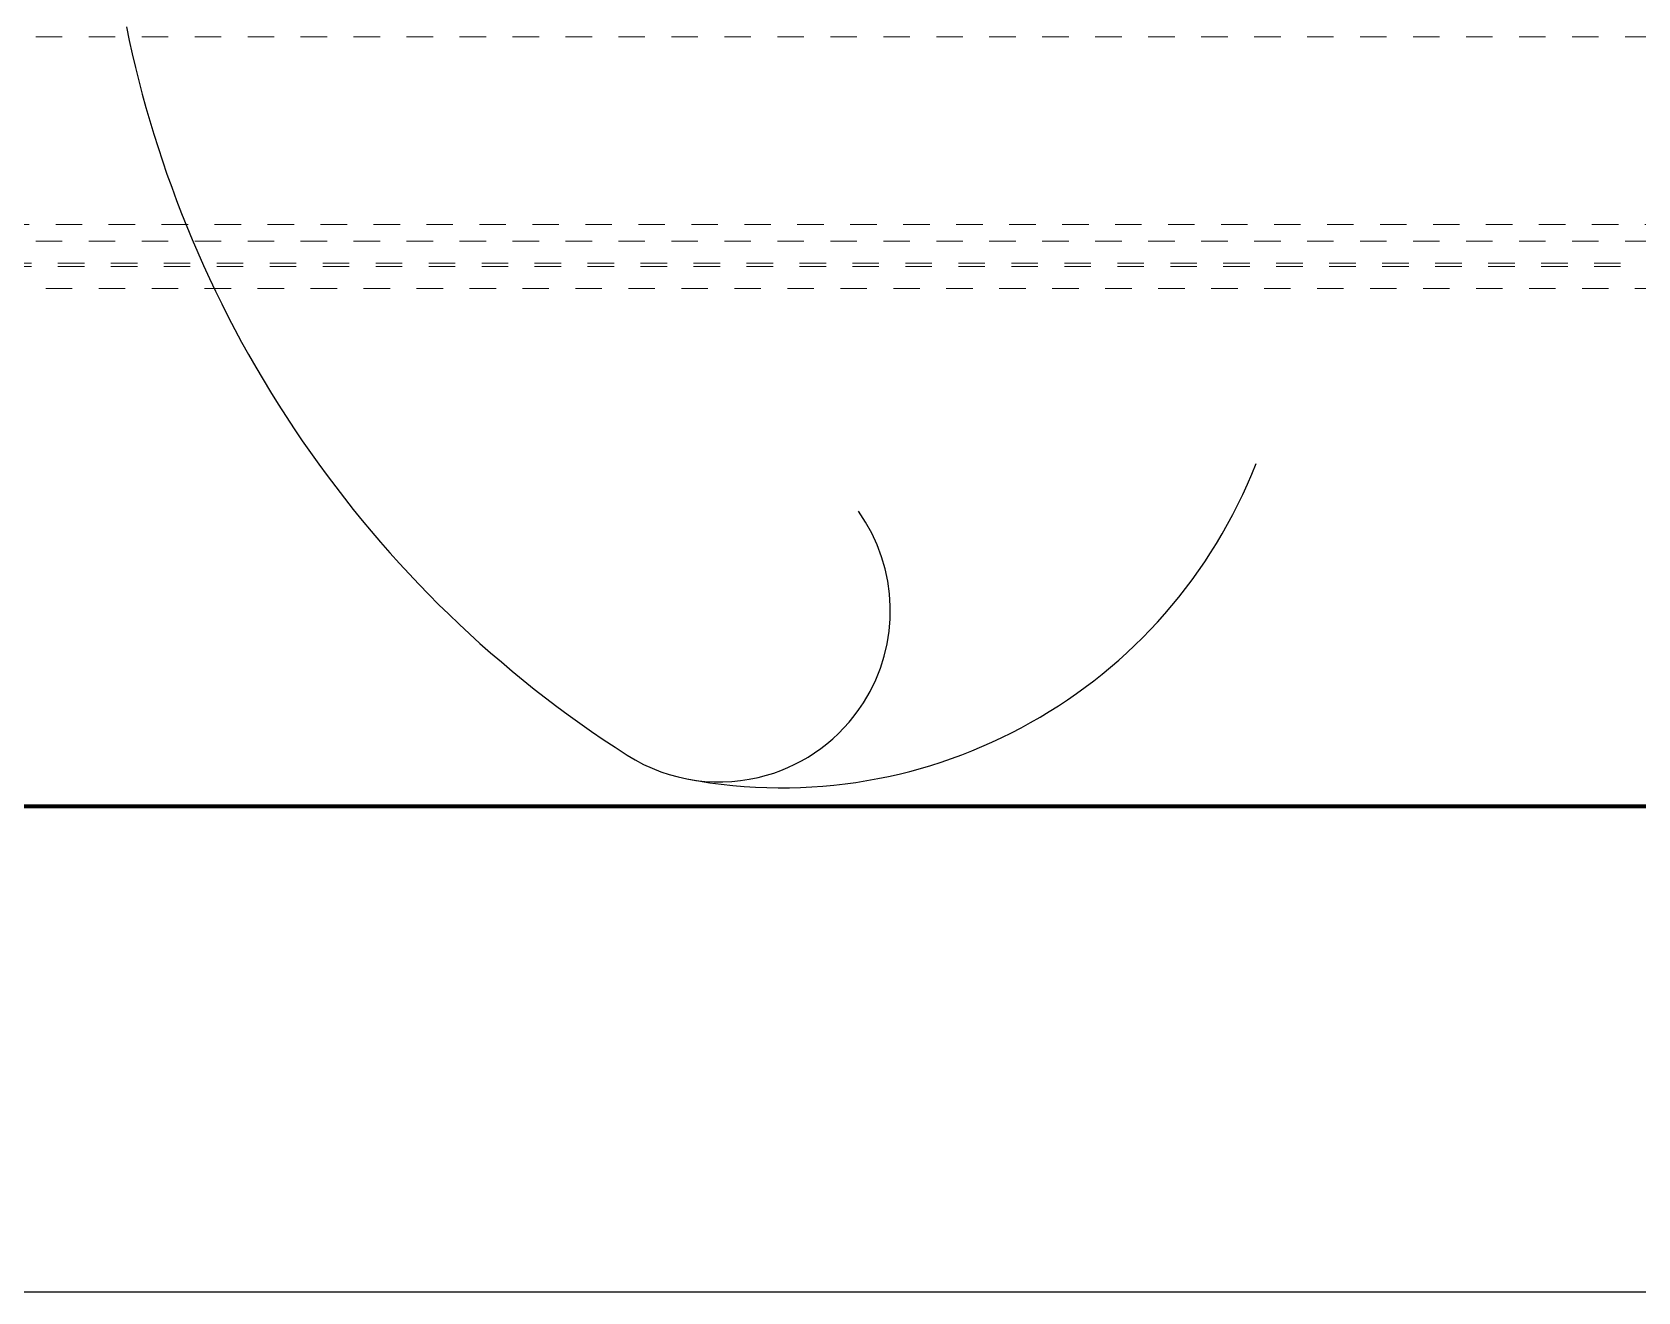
# Model space of a CAD drawing. Header units: millimetres. Extents: x -2078669 to -1085629, y -5987148 to 310365.
# Drawn here: x -1683442 to -1647068, y -1199452 to -1170917 of the extents above; entities that cross this region are included whole.
import ezdxf

# ---------------------------------------------------------------- set-up
doc = ezdxf.new("R2010")
doc.units = ezdxf.units.MM
doc.header["$LTSCALE"] = 500
doc.linetypes.add('SXF_跳び破線', pattern=[12, 6, -6])
doc.layers.get('Defpoints').update_dxf_attribs({"color": 153})
for name, color, linetype, lineweight in [('D-BYP-STR1', 2, 'Continuous', 13), ('D-BYP-STR8', 5, 'Continuous', 25), ('D-TTL', 2, 'Continuous', 140)]:
    doc.layers.add(name, color=color, linetype=linetype, lineweight=lineweight)

# ---------------------------------------------------------------- blocks, each defined once
blk = doc.blocks.new('A$Cfbd0cdc3')
at = {"layer": 'Defpoints'}
for points in [[(205, 6894), (231, 6771), (258, 6649), (287, 6527), (317, 6406), (349, 6284), (382, 6163), (417, 6042), (454, 5921), (492, 5801), (531, 5681), (572, 5561), (615, 5441), (659, 5322), (705, 5204), (752, 5085), (801, 4967), (852, 4850), (904, 4733), (957, 4616), (1012, 4500), (1069, 4384), (1128, 4268), (1187, 4153), (1249, 4039), (1312, 3925), (1377, 3812), (1443, 3699), (1511, 3587), (1580, 3475), (1651, 3364), (1724, 3254), (1798, 3144), (1872, 3038), (1947, 2933), (2023, 2829), (2101, 2726), (2180, 2624), (2260, 2523), (2341, 2423), (2424, 2324), (2507, 2226), (2592, 2129), (2678, 2033), (2766, 1939), (2854, 1845), (2944, 1753), (3034, 1662), (3126, 1572), (3219, 1483), (3313, 1396), (3408, 1309), (3505, 1224), (3602, 1140), (3700, 1057), (3800, 975), (3900, 895), (4002, 815), (4105, 737), (4208, 661), (4313, 585), (4418, 511), (4525, 438), (4632, 367), (4741, 297)], [(5284, 81), (5388, 62), (5492, 46), (5595, 33), (5699, 22), (5802, 13), (5905, 6), (6008, 2), (6110, 0), (6212, 0), (6314, 3), (6415, 8), (6516, 15), (6616, 24), (6716, 36), (6815, 49), (6914, 65), (7013, 83), (7110, 103), (7207, 125), (7304, 149), (7399, 175), (7494, 203), (7588, 233), (7682, 265), (7774, 299), (7866, 335), (7957, 373), (8047, 413), (8136, 455), (8224, 498), (8311, 543), (8397, 591), (8483, 640), (8567, 690), (8649, 743), (8731, 797), (8812, 853), (8891, 911), (8969, 970), (9046, 1031), (9122, 1093), (9196, 1158), (9269, 1223), (9341, 1291), (9411, 1360), (9480, 1430), (9547, 1502), (9613, 1576), (9677, 1651), (9740, 1727), (9801, 1805), (9861, 1884), (9919, 1965), (9975, 2047), (10029, 2130), (10082, 2215), (10133, 2301), (10183, 2388), (10230, 2476), (10276, 2566), (10320, 2657), (10362, 2750), (10402, 2843), (10440, 2938)], [(4741, 297), (4815, 252), (4891, 212), (4968, 177), (5046, 146), (5124, 120), (5204, 98), (5284, 80), (5365, 67), (5446, 58), (5527, 54), (5608, 53), (5689, 57), (5769, 65), (5849, 77), (5928, 94), (6006, 114), (6071, 134), (6135, 158), (6199, 184), (6261, 213), (6322, 244), (6381, 279), (6440, 316), (6496, 356), (6551, 398), (6605, 443), (6656, 491), (6706, 542), (6753, 595), (6799, 651), (6842, 709), (6883, 770), (6943, 872), (6994, 977), (7037, 1084), (7071, 1194), (7098, 1306), (7115, 1418), (7125, 1532), (7126, 1645), (7119, 1759), (7103, 1872), (7079, 1983), (7047, 2093), (7007, 2201), (6958, 2306), (6902, 2408), (6837, 2507)]]:
    blk.add_lwpolyline(points, dxfattribs=at)

msp = doc.modelspace()

# ---------------------------------------------------------------- linework, layer by layer
at = {"layer": 'D-BYP-STR1', "linetype": 'SXF_跳び破線', "ltscale": 0.2}
for p, q in [((-1628759.2, -1171024.6, 708000), (-1686508.4, -1171024.6, 708000)), ((-1686508.4, -1175274.6, 708000), (-1628759.2, -1175274.6, 708000)), ((-1628759.2, -1175649.6, 708000), (-1686508.4, -1175649.6, 708000)), ((-1685258.4, -1176149.6, 708000), (-1630009.2, -1176149.6, 708000)), ((-1685258.4, -1176224.6, 708000), (-1630009.2, -1176224.6, 708000)), ((-1684333.4, -1176724.6, 708000), (-1642009.4, -1176724.6, 708000))]:
    msp.add_line(p, q, dxfattribs=at)
at = {"layer": 'D-TTL'}
msp.add_line((-1777887.6, -1188452.3), (-1377887.6, -1188452.3), dxfattribs=at)
at = {"layer": 'Defpoints', "color": 1}
msp.add_lwpolyline([(-1788137.6, -1199452.3), (-1367637.6, -1199452.3), (-1367637.6, -902452.3), (-1788137.6, -902452.3)], close=True, dxfattribs=at)

# ---------------------------------------------------------------- block references
at = {"layer": 'D-BYP-STR8', "xscale": 2.5, "yscale": 2.5, "zscale": 2.5}
msp.add_blockref('A$Cfbd0cdc3', (-1681818, -1188034.2, 708000), dxfattribs=at)

doc.saveas('drawing.dxf')
